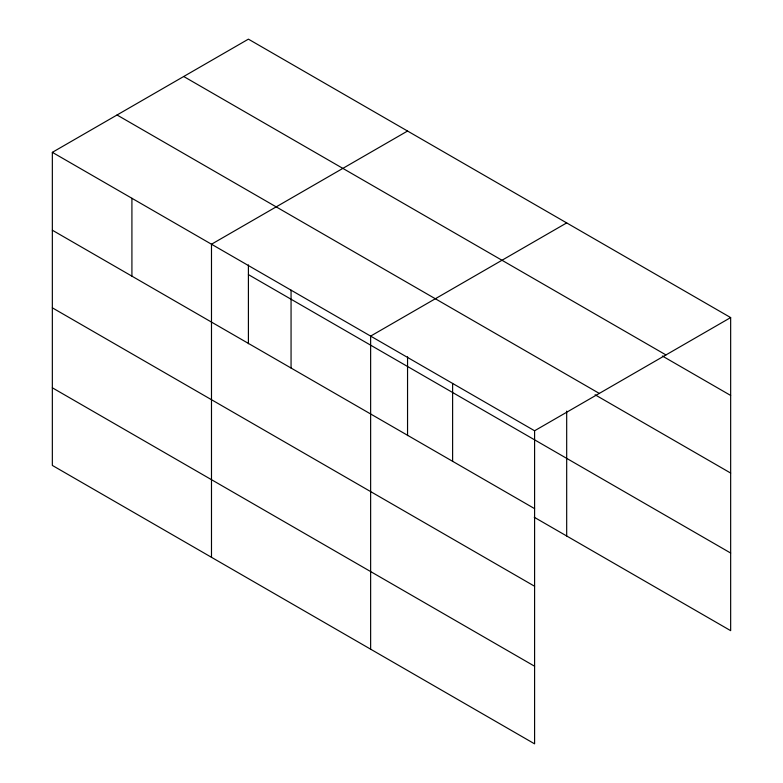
<?xml version="1.0" encoding="UTF-8"?>
<svg xmlns="http://www.w3.org/2000/svg" width="783" height="783" viewBox="0 0 783 783"><rect width="100%" height="100%" fill="white"/><g stroke="black" fill="none" stroke-linecap="round" stroke-linejoin="round"><path stroke-width="1.17" d="M534.231 517.25L730.656 630.658L730.656 317.575L248.407 39.15L52.344 152.342L52.344 465.425L534.593 743.85L534.593 430.767L730.656 317.575M407.551 131.035L211.488 244.227L211.488 557.31M566.686 222.91L370.633 336.103L370.633 649.185M183.702 76.499L665.951 354.924M662.34 356.001L730.656 395.444M117.049 114.993L599.298 393.418M595.07 394.779L730.656 473.059M52.344 152.342L534.593 430.767M248.407 274.608L730.656 553.033M52.344 230.212L534.593 508.637M52.344 307.827L534.593 586.252M52.344 387.8L534.593 666.225M566.686 411.114L566.686 535.993M452.613 383.435L452.613 461.304M407.551 356.794L407.551 435.622M291.061 290.16L291.061 368.03M248.407 264.918L248.407 343.737M131.916 198.285L131.916 276.154"/></g></svg>
